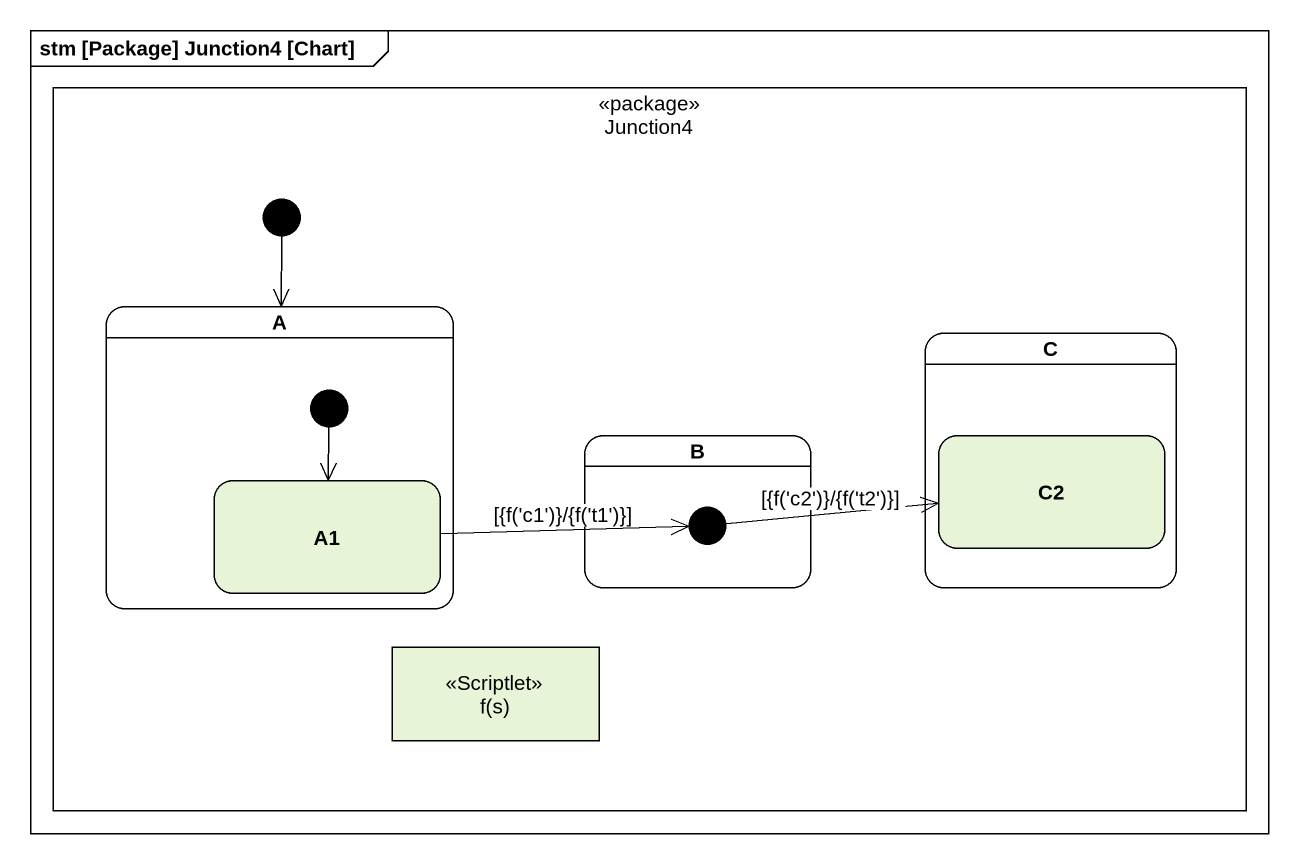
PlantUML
@startuml
mainframe stm [Package] Junction4 [Chart]
hide empty description
state Junction4 <<package>> {
  state A {
    state A1
    [*] --> A1
  }
  state C {
    state C2
  }
  state B {
    state junction1 <<choice>>
  }
  state "f(s)" as f_s <<Scriptlet>>
  [*] --> A
}
A1 -right-> junction1 : [{f('c1')}/{f('t1')}]
junction1 -right-> C2 : [{f('c2')}/{f('t2')}]
@enduml
